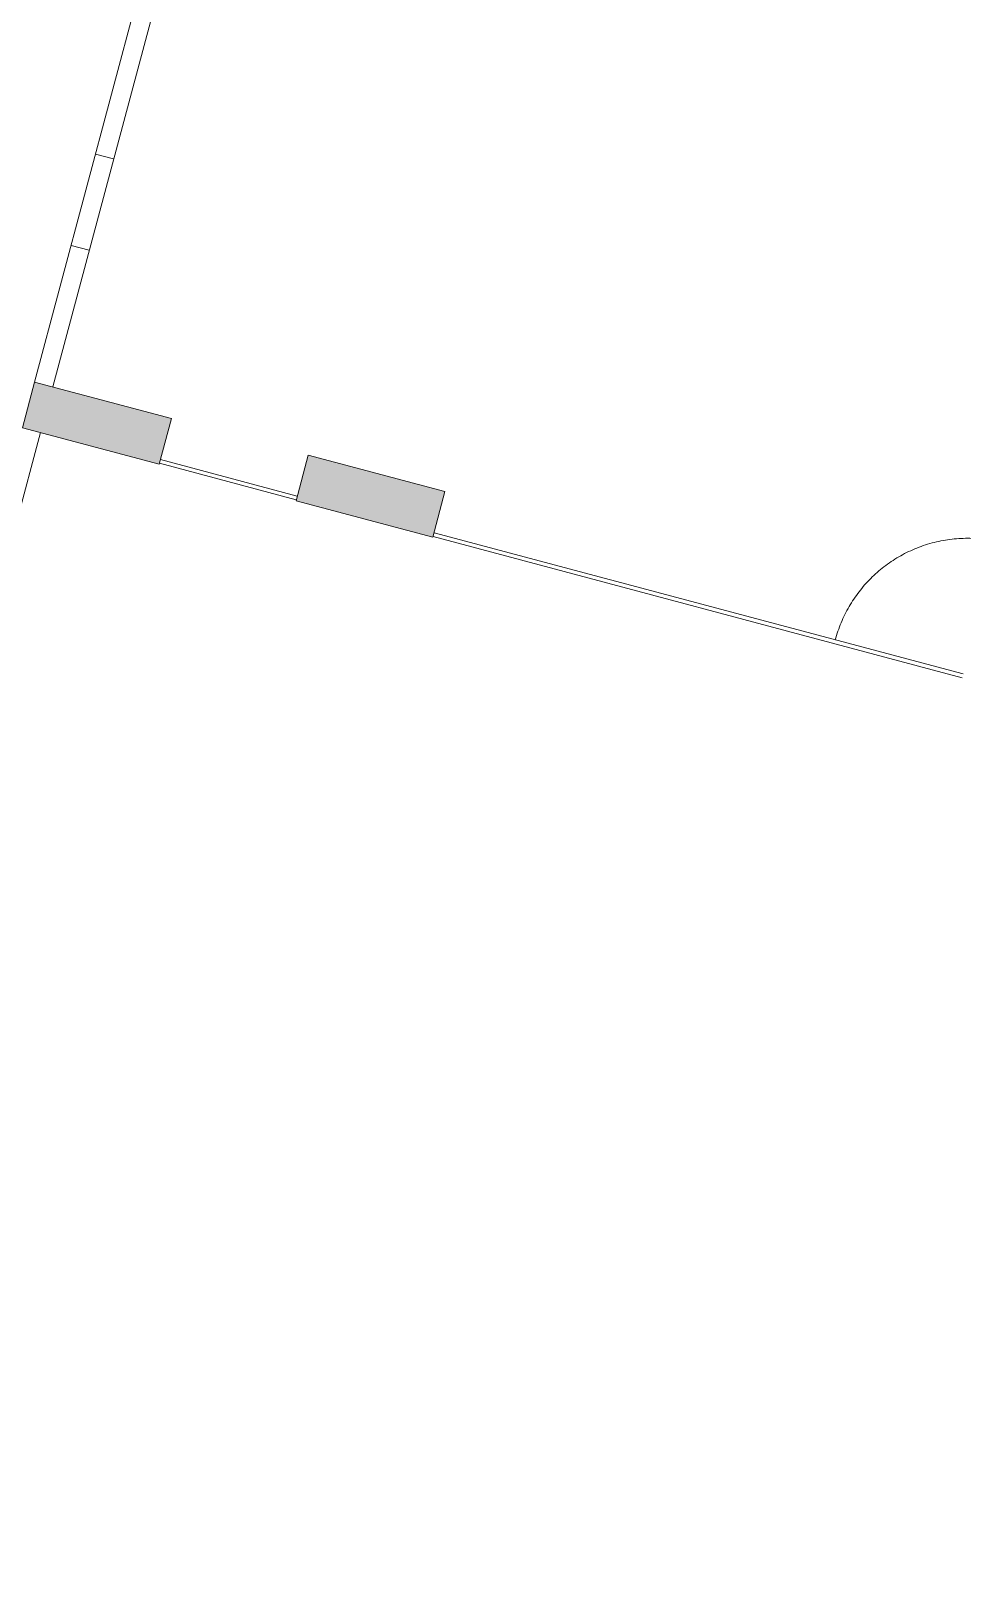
# Model space of a CAD drawing. Header units: centimetres. Extents: x 139057 to 200038, y 34824 to 80516.
# Drawn here: x 167503 to 168489, y 66902 to 68541 of the extents above; entities that cross this region are included whole.
import ezdxf

# ---------------------------------------------------------------- set-up
doc = ezdxf.new("R2010")
doc.units = ezdxf.units.CM
doc.header["$LTSCALE"] = 100
doc.linetypes.add('HIDDEN', pattern=[0.5, 0.25, -0.25])
for name, color, linetype, lineweight in [('410_STRUTTURE_001-AM_0', 7, 'Continuous', 0), ('430_TAVOLATI_001-AM_0', 3, 'Continuous', 0), ('440_SIMBOLI_001-AM_0', 31, 'Continuous', 0)]:
    doc.layers.add(name, color=color, linetype=linetype, lineweight=lineweight)

msp = doc.modelspace()

# ---------------------------------------------------------------- hatches: boundary and pattern name
at = {"layer": '410_STRUTTURE_001-AM_0'}
h = msp.add_hatch(color=256, dxfattribs=at)
h.paths.add_polyline_path([(166334.6, 68430.1), (166347.5, 68478.4), (166299.2, 68491.3), (166286.3, 68443)])
h.paths.add_polyline_path([(166451.9, 68450.5), (166439, 68402.2), (166550.1, 68372.5), (166563, 68420.9)])
h.paths.add_polyline_path([(166507, 69178.4), (166536.7, 69289.5), (166565.7, 69281.8), (166536, 69170.7)])
h.paths.add_polyline_path([(166666, 69136), (166695.6, 69247.1), (166744, 69234.2), (166714.3, 69123.1)])
h.paths.add_polyline_path([(166625.5, 69691), (166638.4, 69739.3), (166590.1, 69752.2), (166577.2, 69703.9)])
h.paths.add_polyline_path([(166377.7, 70102.1), (166381.1, 70152.9), (166447.4, 70135.2), (166435.3, 70086.9)])
h.paths.add_polyline_path([(166374.1, 70048.2), (166377.5, 70099), (166435.2, 70083.6), (166422.4, 70035.2)])
h.paths.add_polyline_path([(166858.5, 69973.7), (166871.4, 70022), (166982.6, 69992.3), (166969.7, 69944)])
h.paths.add_polyline_path([(166844.9, 69922.5), (166857.8, 69970.8), (166968.9, 69941.1), (166956, 69892.8)])
h.paths.add_polyline_path([(166406.1, 69789.9), (166419, 69838.2), (166361, 69853.7), (166357.8, 69802.8)])
h.paths.add_polyline_path([(167989.8, 68816.2), (168002.7, 68864.5), (168147.6, 68825.8), (168134.7, 68777.5)])
h.paths.add_polyline_path([(167699.9, 68893.6), (167712.8, 68941.9), (167857.8, 68903.2), (167844.9, 68854.9)])
h.paths.add_polyline_path([(167913.1, 69692.1), (167926, 69740.4), (168071, 69701.7), (168058.1, 69653.4)])
h.paths.add_polyline_path([(168044.4, 69602.2), (168057.3, 69650.5), (167912.4, 69689.2), (167899.5, 69640.9)])
h.paths.add_polyline_path([(168347.9, 69576), (168360.8, 69624.3), (168215.9, 69663), (168203, 69614.7)])
h.paths.add_polyline_path([(168189.3, 69563.5), (168202.2, 69611.8), (168347.1, 69573.1), (168334.2, 69524.8)])
h.paths.add_polyline_path([(167783.4, 68043.3), (167796.3, 68091.6), (167941.2, 68052.9), (167928.3, 68004.6)])
h.paths.add_polyline_path([(167493.6, 68120.6), (167506.5, 68169), (167651.4, 68130.3), (167638.5, 68082)])
h.paths.add_polyline_path([(169343.1, 69310.3), (169356, 69358.6), (169211, 69397.3), (169198.1, 69349)])
h.paths.add_polyline_path([(169184.5, 69297.8), (169197.4, 69346.1), (169342.3, 69307.4), (169329.4, 69259.1)])
h.paths.add_polyline_path([(168984.9, 68550.5), (168997.8, 68598.8), (169142.8, 68560.1), (169129.9, 68511.8)])
h.paths.add_polyline_path([(168778.6, 67777.6), (168791.5, 67825.9), (168936.4, 67787.2), (168923.5, 67738.9)])
h.paths.add_polyline_path([(169622.4, 67604), (169609.5, 67555.7), (169667.4, 67540.2), (169680.3, 67588.5)])
h.paths.add_polyline_path([(169412.8, 66780.2), (169425.6, 66828.5), (169474, 66815.6), (169461.1, 66767.3)])
h.paths.add_polyline_path([(169206.4, 66007.3), (169219.3, 66055.6), (169267.6, 66042.7), (169254.7, 65994.4)])
h.paths.add_polyline_path([(169000, 65234.4), (169012.9, 65282.7), (169061.2, 65269.8), (169048.3, 65221.5)])
h.paths.add_polyline_path([(168220.7, 65494.2), (168207.8, 65445.9), (168265.7, 65430.4), (168278.6, 65478.7)])
h.paths.add_polyline_path([(168427, 66267.1), (168414.1, 66218.8), (168472.1, 66203.3), (168485, 66251.6)])
h.paths.add_polyline_path([(168633.4, 67040), (168620.5, 66991.7), (168678.5, 66976.3), (168691.4, 67024.6)])
edge = h.paths.add_edge_path()
edge.add_line((166633.3, 69719.9), (166650.2, 69715.4))
edge.add_line((166655.4, 69734.8), (166650.2, 69715.4))
edge.add_line((166638.4, 69739.3), (166655.4, 69734.8))

# ---------------------------------------------------------------- linework, layer by layer
at = {"layer": '410_STRUTTURE_001-AM_0', "elevation": 0}
for points in [[(167493.6, 68120.6), (167506.5, 68169), (167651.4, 68130.3), (167638.5, 68082)], [(167783.4, 68043.3), (167796.3, 68091.6), (167941.2, 68052.9), (167928.3, 68004.6)]]:
    msp.add_lwpolyline(points, close=True, dxfattribs=at)
at = {"layer": '430_TAVOLATI_001-AM_0'}
for p, q in [((169045.2, 73932.1, 0), (167506.5, 68169, 0)), ((167719.3, 68888.4, 0), (167525.8, 68163.8, 0)), ((167570.9, 68410.3, 0), (167590.2, 68405.2, 0)), ((167545.1, 68313.7, 0), (167564.4, 68308.6, 0)), ((167487.1, 68018.9, 0), (167512.9, 68115.5, 0))]:
    msp.add_line(p, q, dxfattribs=at)
at = {"layer": '440_SIMBOLI_001-AM_0'}
for p, q in [((167783.7, 68044.2, 0), (167638.8, 68082.9, 0)), ((167784.7, 68048.1, 0), (167639.8, 68086.8, 0)), ((168489, 67855.9, 0), (167928.6, 68005.5, 0)), ((168490, 67859.8, 0), (167929.6, 68009.4, 0))]:
    msp.add_line(p, q, dxfattribs=at)
at = {"layer": '440_SIMBOLI_001-AM_0', "linetype": 'HIDDEN', "ltscale": 20}
msp.add_arc((168494.8, 67858.5, 0), 145, 345.051, 165.051, dxfattribs=at)

doc.saveas('drawing.dxf')
